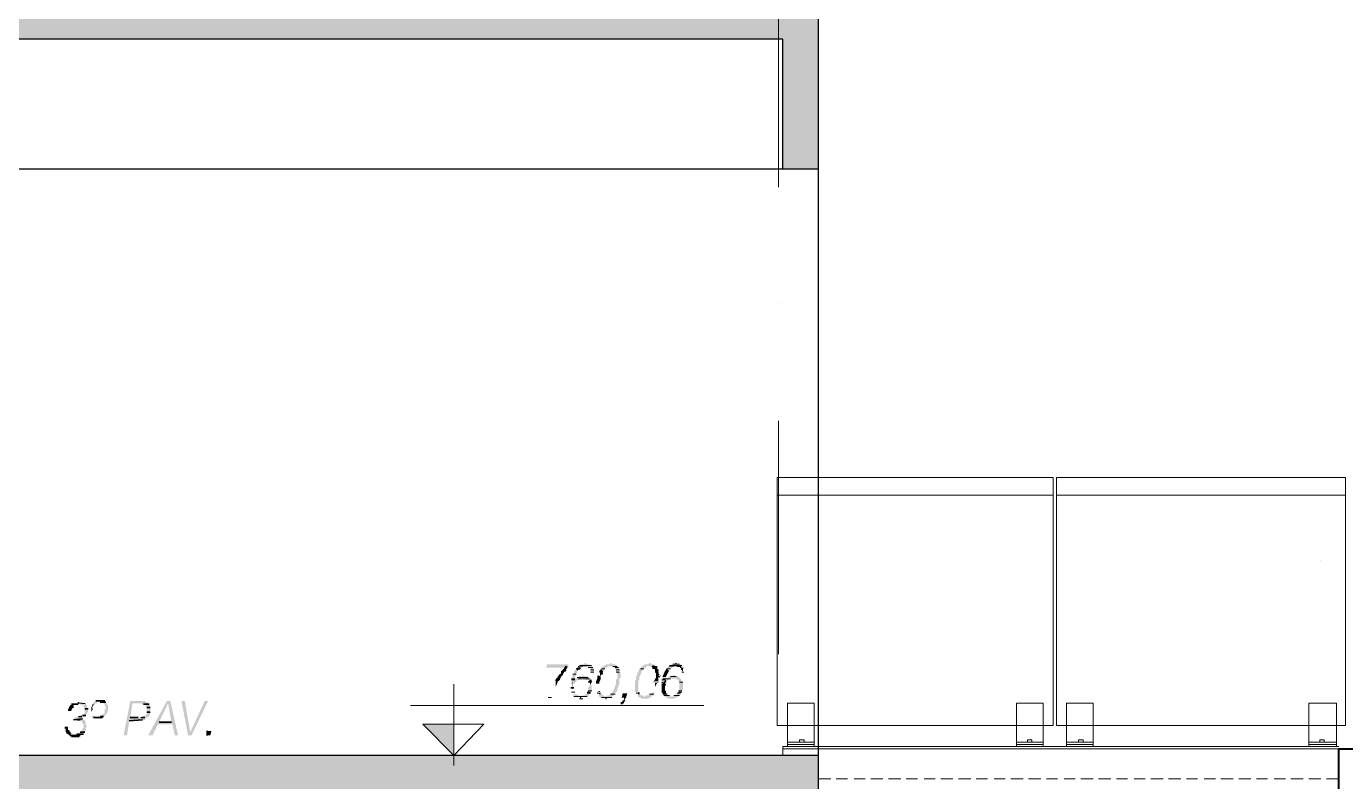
# Model space of a CAD drawing. Header units: millimetres. Extents: x 182 to 575, y -105 to 95.
# Drawn here: x 267.11 to 272.76, y 83.4 to 86.63 of the extents above; entities that cross this region are included whole.
import ezdxf

# ---------------------------------------------------------------- set-up
doc = ezdxf.new("R2010")
doc.units = ezdxf.units.MM
doc.header["$MEASUREMENT"] = 0
doc.layers.add('PDF_Geometry', color=7, linetype='Continuous')
doc.layers.add('PDF_Solid Fills', color=7, linetype='Continuous')

msp = doc.modelspace()

# ---------------------------------------------------------------- hatches: boundary and pattern name
at = {"layer": 'PDF_Solid Fills', "true_color": 0xb9b9b9, "transparency": 33554559}
h = msp.add_hatch(color=9, dxfattribs=at)
h.paths.add_polyline_path([(271.0088, 87.8205), (269.7088, 87.8205), (269.7088, 88.5301), (271.0088, 88.5301)])
h.paths.add_polyline_path([(269.6088, 87.7205), (271.2088, 87.7205), (271.2088, 88.6777), (268.0088, 88.6777), (268.0088, 86.7301), (261.6659, 86.7301), (261.6659, 88.6777), (259.5945, 88.6777), (259.5945, 87.7205), (259.7945, 87.7205), (259.7945, 88.5301), (261.5183, 88.5301), (261.5183, 86.7301), (259.5945, 86.7301), (259.5945, 86.0205), (259.7945, 86.0205), (259.7945, 86.5777), (270.3516, 86.5777), (270.3516, 86.0205), (270.504, 86.0205), (270.504, 86.7301), (268.1088, 86.7301), (268.1088, 88.5301), (269.6088, 88.5301)], flags=0)
msp.add_hatch(color=9, dxfattribs=at).paths.add_polyline_path([(261.6659, 83.511), (261.6659, 86.0205), (261.5183, 86.0205), (261.5183, 83.511), (259.5945, 83.511), (259.5945, 82.8015), (259.7945, 82.8015), (259.7945, 83.3586), (270.3516, 83.3586), (270.3516, 82.8015), (270.504, 82.8015), (270.504, 83.511)])
at = {"layer": 'PDF_Solid Fills', "transparency": 33554559}
for points in [[(269.3421, 83.9015), (269.3373, 83.8872), (269.4326, 83.8872), (269.4326, 83.9015)], [(269.5088, 83.8396), (269.5088, 83.8348), (269.5135, 83.8348), (269.5326, 83.8301), (269.5278, 83.8348), (269.5278, 83.8396), (269.5231, 83.8396), (269.5231, 83.8443), (269.5183, 83.8443), (269.5135, 83.8491), (269.504, 83.8491), (269.4993, 83.8539), (269.4945, 83.8539), (269.4897, 83.8491), (269.4754, 83.8491), (269.4707, 83.8443), (269.4659, 83.8396), (269.4612, 83.8396), (269.4612, 83.8491), (269.4659, 83.8539), (269.4659, 83.8634), (269.4707, 83.8634), (269.4707, 83.8729), (269.4754, 83.8729), (269.4754, 83.8777), (269.4612, 83.8777), (269.4612, 83.8729), (269.4564, 83.8729), (269.4564, 83.8634), (269.4516, 83.8586), (269.4516, 83.8491), (269.4469, 83.8443), (269.4469, 83.8253), (269.4421, 83.8205), (269.4421, 83.8158), (269.4612, 83.8205), (269.4612, 83.8253), (269.4659, 83.8253), (269.4659, 83.8301), (269.4707, 83.8348), (269.4754, 83.8348), (269.4754, 83.8396)], [(269.4754, 83.892), (269.4707, 83.892), (269.4707, 83.8872), (269.4659, 83.8824), (269.485, 83.8872), (269.4897, 83.8872), (269.4945, 83.892), (269.5183, 83.892), (269.5183, 83.8872), (269.5231, 83.8872), (269.5278, 83.8824), (269.5278, 83.8681), (269.5421, 83.8681), (269.5421, 83.8824), (269.5373, 83.8872), (269.5326, 83.892), (269.5326, 83.8967), (269.5278, 83.8967), (269.5231, 83.9015), (269.5135, 83.9015), (269.5088, 83.9062), (269.504, 83.9062), (269.4993, 83.9015), (269.485, 83.9015), (269.4802, 83.8967)], [(269.6183, 83.7634), (269.6231, 83.7634), (269.6278, 83.7681), (269.6326, 83.7729), (269.6326, 83.7777), (269.6373, 83.7824), (269.6421, 83.7872), (269.6421, 83.7967), (269.6469, 83.8015), (269.6469, 83.811), (269.6516, 83.8158), (269.6516, 83.8396), (269.6564, 83.8443), (269.6564, 83.8634), (269.6516, 83.8681), (269.6516, 83.8824), (269.6469, 83.8872), (269.6421, 83.892), (269.6373, 83.8967), (269.6326, 83.9015), (269.6231, 83.9015), (269.6183, 83.9062), (269.6135, 83.9062), (269.6088, 83.9015), (269.5945, 83.9015), (269.5897, 83.8967), (269.585, 83.8967), (269.585, 83.892), (269.5802, 83.892), (269.5754, 83.8872), (269.5754, 83.8824), (269.5707, 83.8824), (269.5707, 83.8777), (269.585, 83.8729), (269.585, 83.8777), (269.5897, 83.8824), (269.5945, 83.8872), (269.5993, 83.8872), (269.5993, 83.892), (269.6231, 83.892), (269.6278, 83.8872), (269.6326, 83.8872), (269.6326, 83.8824), (269.6373, 83.8777), (269.6373, 83.8681), (269.6421, 83.8634), (269.6421, 83.8396), (269.6373, 83.8348), (269.6373, 83.8158), (269.6326, 83.811), (269.6326, 83.8015), (269.6278, 83.7967), (269.6278, 83.792), (269.6231, 83.7872), (269.6231, 83.7824), (269.6183, 83.7777), (269.6135, 83.7729), (269.6088, 83.7681), (269.5993, 83.7681), (269.5993, 83.7634), (269.5897, 83.7634), (269.585, 83.7681), (269.5802, 83.7681), (269.5754, 83.7729), (269.5612, 83.7681), (269.5659, 83.7634), (269.5707, 83.7586), (269.6183, 83.7586)], [(269.7897, 83.892), (269.8135, 83.8872), (269.8088, 83.892), (269.804, 83.8967), (269.7993, 83.9015), (269.7897, 83.9015), (269.785, 83.9062), (269.7802, 83.9062), (269.7754, 83.9015), (269.7612, 83.9015), (269.7564, 83.8967), (269.7516, 83.8967), (269.7516, 83.892), (269.7469, 83.892), (269.7421, 83.8872), (269.7421, 83.8824), (269.7373, 83.8824), (269.7373, 83.8777), (269.7326, 83.8729), (269.7326, 83.8681), (269.7278, 83.8634), (269.7278, 83.8539), (269.7231, 83.8491), (269.7231, 83.8348), (269.7183, 83.8301), (269.7183, 83.7824), (269.7326, 83.7824), (269.7326, 83.8301), (269.7373, 83.8348), (269.7373, 83.8491), (269.7421, 83.8539), (269.7421, 83.8634), (269.7469, 83.8634), (269.7469, 83.8729), (269.7516, 83.8729), (269.7516, 83.8777), (269.7564, 83.8824), (269.7612, 83.8872), (269.7659, 83.8872), (269.7659, 83.892)], [(269.8088, 83.8634), (269.8088, 83.8491), (269.8231, 83.8539), (269.8231, 83.8586), (269.8183, 83.8634), (269.8183, 83.8777), (269.8135, 83.8824), (269.7993, 83.8824), (269.804, 83.8777), (269.804, 83.8681)], [(269.8707, 83.8824), (269.8754, 83.8872), (269.8802, 83.8872), (269.8802, 83.892), (269.9231, 83.892), (269.9183, 83.8967), (269.9135, 83.9015), (269.8754, 83.9015), (269.8707, 83.8967), (269.8659, 83.8967), (269.8659, 83.892), (269.8612, 83.892), (269.8564, 83.8872), (269.8564, 83.8824), (269.8516, 83.8824), (269.8516, 83.8777), (269.8659, 83.8777)], [(269.8945, 83.8396), (269.8993, 83.8348), (269.904, 83.8348), (269.904, 83.8301), (269.9088, 83.8253), (269.9088, 83.792), (269.904, 83.7872), (269.904, 83.7824), (269.8993, 83.7777), (269.8945, 83.7729), (269.8897, 83.7681), (269.885, 83.7681), (269.8802, 83.7634), (269.8707, 83.7634), (269.8659, 83.7681), (269.8612, 83.7681), (269.8564, 83.7729), (269.8373, 83.7729), (269.8421, 83.7681), (269.8469, 83.7634), (269.8516, 83.7586), (269.8564, 83.7586), (269.8612, 83.7539), (269.885, 83.7539), (269.8897, 83.7586), (269.8993, 83.7586), (269.8993, 83.7634), (269.904, 83.7634), (269.9088, 83.7681), (269.9088, 83.7729), (269.9135, 83.7729), (269.9135, 83.7777), (269.9183, 83.7824), (269.9183, 83.7872), (269.9231, 83.792), (269.9231, 83.8253), (269.9183, 83.8253), (269.9183, 83.8348), (269.9135, 83.8396), (269.9088, 83.8443), (269.904, 83.8491), (269.8945, 83.8491), (269.8897, 83.8539), (269.8802, 83.8539), (269.8754, 83.8491), (269.8659, 83.8491), (269.8612, 83.8443), (269.8564, 83.8443), (269.8564, 83.8396), (269.8516, 83.8396), (269.8516, 83.8443), (269.8373, 83.8491), (269.8373, 83.8396), (269.8326, 83.8348), (269.8326, 83.8301), (269.8564, 83.8301), (269.8612, 83.8348), (269.8659, 83.8396)], [(267.404, 83.6681), (267.4326, 83.6681), (267.4373, 83.6729), (267.4421, 83.6777), (267.4469, 83.6777), (267.4469, 83.6824), (267.4516, 83.6824), (267.4516, 83.6872), (267.4564, 83.692), (267.4564, 83.6967), (267.4612, 83.7015), (267.4612, 83.7253), (267.4564, 83.7301), (267.4564, 83.7348), (267.4516, 83.7348), (267.4516, 83.7396), (267.4469, 83.7443), (267.4421, 83.7443), (267.4373, 83.7491), (267.4183, 83.7491), (267.4135, 83.7443), (267.4088, 83.7443), (267.404, 83.7396), (267.3993, 83.7396), (267.3993, 83.7348), (267.3945, 83.7301), (267.404, 83.7301), (267.4088, 83.7348), (267.4135, 83.7348), (267.4135, 83.7396), (267.4373, 83.7396), (267.4421, 83.7348), (267.4469, 83.7301), (267.4469, 83.7253), (267.4516, 83.7205), (267.4516, 83.711), (267.4469, 83.7062), (267.4469, 83.692), (267.4421, 83.692), (267.4421, 83.6872), (267.4373, 83.6872), (267.4373, 83.6824), (267.4326, 83.6777), (267.4231, 83.6777), (267.4183, 83.6729), (267.4135, 83.6777), (267.404, 83.6777), (267.3993, 83.6824), (267.3897, 83.6777), (267.3945, 83.6777), (267.3945, 83.6729), (267.404, 83.6729)], [(267.8754, 83.7443), (267.8135, 83.611), (267.7897, 83.7443), (267.7754, 83.7443), (267.804, 83.5967), (267.8183, 83.5967), (267.8897, 83.7443)], [(269.5707, 83.7824), (269.5659, 83.7872), (269.5564, 83.7824)], [(269.6564, 83.7301), (269.6659, 83.7301), (269.6659, 83.7332), (269.6707, 83.7348), (269.6707, 83.7396), (269.6754, 83.7396), (269.6659, 83.7443), (269.6612, 83.7396), (269.6564, 83.7396)], [(269.6707, 83.7586), (269.6754, 83.7539), (269.6802, 83.7586), (269.685, 83.7777), (269.6659, 83.7777), (269.6612, 83.7586)], [(269.785, 83.7634), (269.7897, 83.7634), (269.7945, 83.7681), (269.7993, 83.7729), (269.7993, 83.7777), (269.804, 83.7824), (269.785, 83.7777), (269.7802, 83.7729), (269.7754, 83.7681), (269.7659, 83.7681), (269.7659, 83.7634), (269.7564, 83.7634), (269.7516, 83.7681), (269.7421, 83.7681), (269.7421, 83.7729), (269.7278, 83.7681), (269.7326, 83.7634), (269.7373, 83.7586), (269.7421, 83.7586), (269.7469, 83.7539), (269.7754, 83.7539), (269.7802, 83.7586), (269.785, 83.7586)], [(267.2993, 83.6062), (267.2993, 83.611), (267.2945, 83.6158), (267.2897, 83.6205), (267.2897, 83.6348), (267.2754, 83.6348), (267.2754, 83.6253), (267.2802, 83.6253), (267.2802, 83.611), (267.285, 83.6062)], [(267.3135, 83.6634), (267.3421, 83.6634), (267.3421, 83.6586), (267.3469, 83.6586), (267.3516, 83.6539), (267.3516, 83.6491), (267.3564, 83.6443), (267.3564, 83.6301), (267.3516, 83.6253), (267.3516, 83.6205), (267.3469, 83.6158), (267.3469, 83.611), (267.3421, 83.611), (267.3421, 83.6062), (267.3326, 83.6062), (267.3278, 83.6015), (267.2897, 83.6015), (267.2945, 83.5967), (267.2993, 83.5967), (267.304, 83.592), (267.3373, 83.592), (267.3421, 83.5967), (267.3516, 83.5967), (267.3516, 83.6015), (267.3564, 83.6015), (267.3564, 83.6062), (267.3612, 83.611), (267.3659, 83.6158), (267.3659, 83.6301), (267.3707, 83.6348), (267.3659, 83.6396), (267.3659, 83.6539), (267.3612, 83.6586), (267.3612, 83.6634), (267.3564, 83.6634), (267.3516, 83.6681), (267.3552, 83.6717), (267.3612, 83.6729), (267.3326, 83.6777), (267.3278, 83.6729), (267.3183, 83.6729)], [(267.885, 83.6158), (267.885, 83.5967), (267.8993, 83.5967), (267.904, 83.6158)]]:
    msp.add_hatch(color=256, dxfattribs=at).paths.add_polyline_path(points)
h = msp.add_hatch(color=256, dxfattribs=at)
h.paths.add_polyline_path([(269.4897, 83.7634), (269.5135, 83.7634), (269.5183, 83.7681), (269.5231, 83.7681), (269.5231, 83.7729), (269.5278, 83.7777), (269.5278, 83.7824), (269.5326, 83.7872), (269.5326, 83.811), (269.5231, 83.811), (269.5231, 83.8062), (269.5183, 83.8015), (269.5183, 83.7872), (269.5135, 83.7824), (269.5135, 83.7777), (269.5088, 83.7729), (269.504, 83.7729), (269.504, 83.7681), (269.4945, 83.7681)])
h.paths.add_polyline_path([(269.485, 83.7634), (269.4802, 83.7681), (269.4707, 83.7681), (269.4707, 83.7729), (269.4516, 83.7729), (269.4516, 83.7681), (269.4564, 83.7681), (269.4564, 83.7634)])
h = msp.add_hatch(color=256, dxfattribs=at)
h.paths.add_polyline_path([(267.7612, 83.5967), (267.7278, 83.7443), (267.7135, 83.7443), (267.6326, 83.5967), (267.6516, 83.5967), (267.6754, 83.6443), (267.7373, 83.6443), (267.7469, 83.5967)])
h.paths.add_polyline_path([(267.7183, 83.7348), (267.7326, 83.6539), (267.6802, 83.6539)], flags=0)
h.paths.add_polyline_path([(267.6373, 83.7253), (267.6373, 83.7301), (267.6326, 83.7348), (267.6278, 83.7396), (267.6231, 83.7396), (267.6183, 83.7443), (267.5564, 83.7443), (267.5278, 83.5967), (267.5421, 83.5967), (267.5516, 83.6586), (267.5993, 83.6586), (267.6029, 83.6623), (267.6183, 83.6634), (267.6231, 83.6681), (267.6278, 83.6729), (267.5564, 83.6729), (267.5659, 83.7348), (267.604, 83.7348), (267.6088, 83.7301), (267.6135, 83.7301), (267.6195, 83.7289), (267.6231, 83.7253), (267.6231, 83.7205), (267.6278, 83.7205), (267.6278, 83.6872), (267.6231, 83.6872), (267.6231, 83.6824), (267.6183, 83.6824), (267.6183, 83.6777), (267.6088, 83.6777), (267.6326, 83.6729), (267.6326, 83.6777), (267.6373, 83.6777), (267.6373, 83.6824), (267.6421, 83.6872), (267.6421, 83.7205)])
h = msp.add_hatch(color=256, dxfattribs=at)
h.paths.add_polyline_path([(267.3231, 83.7301), (267.304, 83.7301), (267.2993, 83.7253), (267.2993, 83.7205), (267.3135, 83.7253), (267.3183, 83.7253)])
h.paths.add_polyline_path([(267.3659, 83.7301), (267.3421, 83.7301), (267.3469, 83.7253), (267.3564, 83.7253), (267.3564, 83.7205), (267.3612, 83.7158), (267.3612, 83.692), (267.3564, 83.6872), (267.3516, 83.6824), (267.3469, 83.6777), (267.3659, 83.6777), (267.3659, 83.6824), (267.3707, 83.6872), (267.3707, 83.692), (267.3754, 83.6967), (267.3754, 83.7158), (267.3707, 83.7158), (267.3707, 83.7253)])

# ---------------------------------------------------------------- linework, layer by layer
at = {"layer": 'PDF_Geometry', "lineweight": 25}
for points in [[(261.6659, 76.2872), (261.6659, 73.7491), (270.504, 73.7491), (270.504, 76.9967), (270.504, 80.2491), (270.504, 83.511), (270.504, 86.7301), (268.1088, 86.7301), (268.1088, 88.5301), (269.6088, 88.5301), (269.6088, 87.7205), (271.2088, 87.7205)], [(270.3516, 86.0205), (270.3516, 86.5777), (259.7945, 86.5777), (259.7945, 86.0205)], [(270.504, 86.0205), (259.5945, 86.0205)], [(270.504, 83.511), (261.6659, 83.511), (261.6659, 86.0205)], [(267.4088, 83.7443), (267.4469, 83.7443), (267.4088, 83.7443)], [(267.4421, 83.7443), (267.4135, 83.7443), (267.4421, 83.7443)], [(267.3088, 83.7158), (267.2945, 83.7158), (267.3088, 83.7158)], [(267.3135, 83.7205), (267.2993, 83.7205), (267.3135, 83.7205)], [(267.304, 83.7301), (267.3326, 83.7301), (267.304, 83.7301)], [(267.3635, 83.7324), (267.335, 83.7348), (267.335, 83.7348), (267.335, 83.7396), (267.335, 83.7396), (267.335, 83.7396), (267.335, 83.7396)], [(267.3612, 83.711), (267.3754, 83.711), (267.3612, 83.711)], [(267.3993, 83.7348), (267.3993, 83.7348), (267.3993, 83.7348)], [(267.4516, 83.7396), (267.4278, 83.7396), (267.4516, 83.7396)], [(267.4278, 83.7396), (267.4516, 83.7396), (267.4278, 83.7396)], [(267.6135, 83.7301), (267.6373, 83.7301), (267.6135, 83.7301)], [(267.6421, 83.7158), (267.6278, 83.7158), (267.6421, 83.7158)], [(267.6421, 83.6967), (267.6278, 83.6967), (267.6421, 83.6967)], [(267.3516, 83.6681), (267.3135, 83.6634), (267.3516, 83.6681)], [(267.3231, 83.6729), (267.3231, 83.6729), (267.3231, 83.6729)], [(267.3302, 83.6634), (267.3421, 83.6634), (267.3231, 83.6634)], [(267.335, 83.6777), (267.3493, 83.6777), (267.3445, 83.6777)], [(267.3516, 83.6824), (267.3659, 83.6824), (267.3516, 83.6824)], [(267.4373, 83.6729), (267.3993, 83.6729), (267.4373, 83.6729)], [(267.5564, 83.6729), (267.5897, 83.6729), (267.5564, 83.6729)], [(267.6016, 83.6729), (267.6183, 83.6729), (267.6088, 83.6753)], [(267.6802, 83.6539), (267.7326, 83.6539), (267.6802, 83.6539)], [(267.2945, 83.6158), (267.2802, 83.6158), (267.2945, 83.6158)], [(267.2993, 83.611), (267.285, 83.6062), (267.2993, 83.611)], [(267.2993, 83.5967), (267.3421, 83.5967), (267.2993, 83.5967)], [(267.3373, 83.592), (267.304, 83.592), (267.3373, 83.592)], [(267.3231, 83.6015), (267.3231, 83.6015), (267.3231, 83.6015)], [(267.3278, 83.6015), (267.3564, 83.6015), (267.3278, 83.6015)], [(267.3612, 83.611), (267.3421, 83.611), (267.3612, 83.611)], [(267.885, 83.5967), (267.885, 83.6158), (267.885, 83.5967)]]:
    msp.add_lwpolyline(points, dxfattribs=at)
at = {"layer": 'PDF_Geometry', "lineweight": 13}
for points in [[(270.3326, 85.9443), (270.3326, 86.9443)], [(270.3326, 85.4443), (270.3326, 85.4443)], [(270.3326, 83.9443), (270.3326, 84.9443)], [(271.5088, 84.5396), (271.5088, 84.5301)], [(272.6564, 84.3443), (272.6564, 84.3443)], [(269.4516, 83.8586), (269.4659, 83.8586), (269.4516, 83.8586)], [(269.4659, 83.8824), (269.4802, 83.8824), (269.4659, 83.8824)], [(269.5326, 83.8967), (269.4754, 83.892), (269.5326, 83.8967)], [(269.4802, 83.8967), (269.5278, 83.8967), (269.4802, 83.8967)], [(269.5373, 83.8872), (269.5183, 83.8872), (269.5373, 83.8872)], [(269.5278, 83.8777), (269.5421, 83.8777), (269.5278, 83.8777)], [(269.5421, 83.8681), (269.5278, 83.8681), (269.5421, 83.8681)], [(269.5897, 83.8824), (269.5754, 83.8824), (269.5897, 83.8824)], [(269.6231, 83.892), (269.6421, 83.892), (269.6231, 83.892)], [(269.6469, 83.8872), (269.6326, 83.8872), (269.6469, 83.8872)], [(269.6373, 83.8777), (269.6516, 83.8777), (269.6373, 83.8777)], [(269.6516, 83.8681), (269.6373, 83.8681), (269.6516, 83.8681)], [(269.7564, 83.8824), (269.7421, 83.8824), (269.7564, 83.8824)], [(269.7897, 83.892), (269.8088, 83.892), (269.7897, 83.892)], [(269.8135, 83.8872), (269.7993, 83.8872), (269.8135, 83.8872)], [(269.804, 83.8777), (269.8183, 83.8777), (269.804, 83.8777)], [(269.8183, 83.8681), (269.804, 83.8681), (269.8183, 83.8681)], [(269.8707, 83.8824), (269.8564, 83.8824), (269.8707, 83.8824)], [(269.9183, 83.8967), (269.8659, 83.8967), (269.9183, 83.8967)], [(269.9183, 83.8967), (269.8659, 83.892), (269.9183, 83.8967)], [(269.9088, 83.9015), (269.8802, 83.9015), (269.9088, 83.9015)], [(269.8921, 83.9062), (269.8945, 83.9039), (269.8945, 83.9015), (269.8945, 83.9015), (269.8945, 83.9015)], [(269.9112, 83.8872), (269.9159, 83.8872), (269.9135, 83.892), (269.8993, 83.892)], [(268.9421, 83.4681), (268.9421, 83.8158)], [(269.4469, 83.8396), (269.4612, 83.8396), (269.4469, 83.8396)], [(269.4612, 83.8348), (269.4469, 83.8348), (269.4612, 83.8348)], [(269.4707, 83.8443), (269.5183, 83.8443), (269.4707, 83.8443)], [(269.4826, 83.8396), (269.4754, 83.8396), (269.4921, 83.8396)], [(269.5326, 83.8253), (269.5183, 83.8253), (269.5326, 83.8253)], [(269.5183, 83.8253), (269.5326, 83.8253), (269.5183, 83.8253)], [(269.8469, 83.8348), (269.8326, 83.8348), (269.8469, 83.8348)], [(269.8516, 83.8253), (269.8326, 83.8253), (269.8516, 83.8253)], [(269.8373, 83.8396), (269.8516, 83.8396), (269.8373, 83.8396)], [(269.8945, 83.8491), (269.8707, 83.8491), (269.8945, 83.8491)], [(269.8707, 83.8491), (269.8945, 83.8491), (269.8707, 83.8491)], [(269.9088, 83.8253), (269.9231, 83.8253), (269.9088, 83.8253)], [(269.3612, 83.7586), (269.3469, 83.7586), (269.3612, 83.7586)], [(269.4612, 83.7824), (269.4469, 83.7824), (269.4612, 83.7824)], [(269.5135, 83.7634), (269.4612, 83.7634), (269.5135, 83.7634)], [(269.4802, 83.7539), (269.4945, 83.7539), (269.4802, 83.7539)], [(269.4993, 83.7634), (269.4873, 83.7634), (269.485, 83.7586), (269.485, 83.7586), (269.485, 83.7586), (269.4873, 83.7539), (269.4873, 83.7539), (269.4873, 83.7539)], [(269.5135, 83.7824), (269.5278, 83.7824), (269.5135, 83.7824)], [(269.5135, 83.7777), (269.5278, 83.7777), (269.5135, 83.7777)], [(269.5326, 83.7872), (269.5183, 83.7872), (269.5326, 83.7872)], [(269.5707, 83.7777), (269.5564, 83.7777), (269.5707, 83.7777)], [(269.5754, 83.7586), (269.6135, 83.7586), (269.5754, 83.7586)], [(269.5921, 83.7539), (269.5945, 83.7539), (269.5945, 83.7539), (269.5945, 83.7539), (269.5945, 83.7586), (269.6183, 83.7586)], [(269.5945, 83.7634), (269.5945, 83.7634), (269.5945, 83.7634)], [(269.6135, 83.7729), (269.6326, 83.7729), (269.6135, 83.7729)], [(269.6659, 83.7443), (269.6754, 83.7443), (269.6659, 83.7443)], [(269.6731, 83.7562), (269.6731, 83.7515), (269.6707, 83.7467), (269.6707, 83.742)], [(269.7373, 83.7777), (269.7231, 83.7777), (269.7373, 83.7777)], [(269.7612, 83.7634), (269.7612, 83.7634), (269.7612, 83.7634)], [(269.7802, 83.7729), (269.7993, 83.7729), (269.7802, 83.7729)], [(269.8373, 83.7777), (269.8516, 83.7777), (269.8373, 83.7777)], [(269.8564, 83.7729), (269.8373, 83.7729), (269.8564, 83.7729)], [(269.8659, 83.7681), (269.8421, 83.7681), (269.8659, 83.7681)], [(269.885, 83.7681), (269.9088, 83.7681), (269.885, 83.7681)], [(269.8993, 83.7777), (269.9135, 83.7777), (269.8993, 83.7777)], [(269.9183, 83.7872), (269.904, 83.7872), (269.9183, 83.7872)], [(269.904, 83.7824), (269.9183, 83.7824), (269.904, 83.7824)], [(270.3278, 83.7539), (270.3278, 83.7443)], [(271.5088, 83.7539), (271.5088, 83.7443)], [(268.7564, 83.7253), (270.0135, 83.7253)], [(270.485, 83.5491), (270.485, 83.7348), (270.3707, 83.7348), (270.3707, 83.5491)], [(271.3516, 83.5491), (271.3516, 83.7348), (271.4659, 83.7348), (271.4659, 83.5491)], [(271.6802, 83.5491), (271.6802, 83.7348), (271.5659, 83.7348), (271.5659, 83.5491)], [(272.604, 83.5491), (272.604, 83.7348), (272.7231, 83.7348), (272.7231, 83.5491)], [(272.7326, 83.5491), (272.7231, 83.5491), (270.3516, 83.5491), (270.3516, 83.5396)], [(270.485, 83.5681), (270.3707, 83.5681)], [(270.485, 83.5586), (270.3707, 83.5586)], [(271.3516, 83.5681), (271.4659, 83.5681)], [(271.3516, 83.5586), (271.4659, 83.5586)], [(271.6802, 83.5681), (271.5659, 83.5681)], [(271.6802, 83.5586), (271.5659, 83.5586)], [(272.604, 83.5681), (272.7231, 83.5681)], [(272.604, 83.5586), (272.7231, 83.5586)], [(270.3326, 83.4443), (270.3326, 83.4443)], [(270.5564, 83.411), (270.504, 83.411)], [(270.6278, 83.411), (270.5802, 83.411)], [(270.704, 83.411), (270.6564, 83.411)], [(270.7802, 83.411), (270.7278, 83.411)], [(270.8564, 83.411), (270.804, 83.411)], [(270.9278, 83.411), (270.8802, 83.411)], [(271.004, 83.411), (270.9564, 83.411)], [(271.0802, 83.411), (271.0278, 83.411)], [(271.1564, 83.411), (271.104, 83.411)], [(271.2278, 83.411), (271.1802, 83.411)], [(271.304, 83.411), (271.2564, 83.411)], [(271.3802, 83.411), (271.3278, 83.411)], [(271.4564, 83.411), (271.404, 83.411)], [(271.5278, 83.411), (271.4802, 83.411)], [(271.604, 83.411), (271.5564, 83.411)], [(271.6802, 83.411), (271.6278, 83.411)], [(271.7564, 83.411), (271.704, 83.411)], [(271.8278, 83.411), (271.7802, 83.411)], [(271.904, 83.411), (271.8564, 83.411)], [(271.9802, 83.411), (271.9278, 83.411)], [(272.0564, 83.411), (272.004, 83.411)], [(272.1278, 83.411), (272.0802, 83.411)], [(272.204, 83.411), (272.1564, 83.411)], [(272.2802, 83.411), (272.2278, 83.411)], [(272.3564, 83.411), (272.304, 83.411)], [(272.4278, 83.411), (272.3802, 83.411)], [(272.504, 83.411), (272.4564, 83.411)], [(272.5802, 83.411), (272.5278, 83.411)], [(272.6564, 83.411), (272.604, 83.411)], [(272.7326, 83.411), (272.6802, 83.411)]]:
    msp.add_lwpolyline(points, dxfattribs=at)
at = {"layer": 'PDF_Geometry', "lineweight": 20}
for points in [[(270.3278, 84.7015), (271.5088, 84.7015), (271.5088, 84.6253), (270.3278, 84.6253)], [(271.5231, 84.7015), (271.5231, 84.6253), (272.7612, 84.6253), (272.7612, 84.7015)]]:
    msp.add_lwpolyline(points, close=True, dxfattribs=at)
for points in [[(272.7612, 84.7015), (272.7612, 84.6253)], [(272.7326, 83.5396), (270.3516, 83.5396), (270.3516, 83.511)]]:
    msp.add_lwpolyline(points, dxfattribs=at)
at = {"layer": 'PDF_Geometry', "lineweight": 13}
for points in [[(270.3278, 84.6253), (271.5088, 84.6253), (271.5088, 83.6396), (270.3278, 83.6396)], [(271.5231, 84.6253), (272.7612, 84.6253), (272.7612, 83.6396), (271.5231, 83.6396)], [(270.3278, 84.5301), (270.3278, 84.5396)], [(269.9278, 83.8681), (269.9183, 83.8681), (269.9278, 83.8681)], [(269.4945, 83.8396), (269.5231, 83.8396), (269.4945, 83.8396)], [(269.8707, 83.8396), (269.8516, 83.8396), (269.8707, 83.8396)], [(269.485, 83.7634), (269.4564, 83.7634), (269.485, 83.7634)], [(269.0707, 83.6443), (268.9421, 83.511), (268.8088, 83.6443)], [(270.4231, 83.5777), (270.4421, 83.5777), (270.4421, 83.5681), (270.4231, 83.5681)], [(271.4183, 83.5777), (271.3993, 83.5777), (271.3993, 83.5681), (271.4183, 83.5681)], [(271.6183, 83.5777), (271.6373, 83.5777), (271.6373, 83.5681), (271.6183, 83.5681)], [(272.6707, 83.5777), (272.6516, 83.5777), (272.6516, 83.5681), (272.6707, 83.5681)]]:
    msp.add_lwpolyline(points, close=True, dxfattribs=at)
for points in [[(269.4159, 83.8872, 0.019, 0.019, 0), (269.4207, 83.8848, 0.0101, 0.0101, 0), (269.4183, 83.8801, 0.0143, 0.0143, 0), (269.4159, 83.8753, 0.0143, 0.0143, 0), (269.4135, 83.8729, 0.0101, 0.0101, 0), (269.4088, 83.8705, 0.0143, 0.0143, 0), (269.4088, 83.8658, 0, 0, 0), (269.404, 83.8634, 0.0143, 0.0143, 0), (269.4016, 83.8586, 0.0143, 0.0143, 0), (269.3993, 83.8539, 0.0101, 0.0101, 0), (269.3969, 83.8491, 0.0143, 0.0143, 0), (269.3921, 83.8443, 0.0101, 0.0101, 0), (269.3921, 83.8396, 0.0143, 0.0143, 0), (269.3873, 83.8372, 0.0143, 0.0143, 0), (269.385, 83.8324, 0.0101, 0.0101, 0), (269.3826, 83.8277, 0.0143, 0.0143, 0), (269.3802, 83.8253, 0.0143, 0.0143, 0), (269.3778, 83.8205, 0, 0, 0), (269.3778, 83.8158, 0, 0, 0), (269.3731, 83.811, 0, 0, 0), (269.3731, 83.8062, 0, 0, 0), (269.3683, 83.8062, 0, 0, 0), (269.3683, 83.8015, 0, 0, 0), (269.3683, 83.7967, 0, 0, 0), (269.3635, 83.792, 0, 0, 0), (269.3635, 83.7872, 0, 0, 0), (269.3588, 83.7824, 0, 0, 0), (269.3588, 83.7777, 0, 0, 0), (269.3588, 83.7729, 0, 0, 0), (269.354, 83.7681, 0, 0, 0), (269.354, 83.7634, 0, 0, 0), (269.354, 83.7586, 0, 0, 0)], [(269.5802, 83.8658, 0.0143, 0.0143, 0), (269.5707, 83.8634, 0.0143, 0.0143, 0), (269.5683, 83.861, 0, 0, 0), (269.5683, 83.8562, 0, 0, 0), (269.5659, 83.8515, 0.0143, 0.0143, 0), (269.5635, 83.8467, 0.0143, 0.0143, 0), (269.5635, 83.842, 0.0143, 0.0143, 0), (269.5635, 83.8372, 0.0143, 0.0143, 0), (269.5612, 83.8324, 0.0143, 0.0143, 0), (269.5588, 83.8277, 0.0143, 0.0143, 0), (269.5588, 83.8229, 0.0143, 0.0143, 0), (269.5588, 83.8181, 0, 0, 0), (269.5588, 83.8134, 0, 0, 0), (269.5588, 83.8086, 0, 0, 0), (269.5588, 83.8039, 0, 0, 0), (269.5588, 83.7991, 0, 0, 0), (269.5588, 83.7943, 0, 0, 0), (269.5588, 83.7896, 0, 0, 0), (269.554, 83.7848, 0, 0, 0)], [(269.8159, 83.8515, 0.0143, 0.0143, 0), (269.8159, 83.8491, 0.0143, 0.0143, 0), (269.8159, 83.8443, 0.0143, 0.0143, 0), (269.8135, 83.8396, 0, 0, 0), (269.8112, 83.8372, 0.0143, 0.0143, 0), (269.8112, 83.8324, 0.0143, 0.0143, 0), (269.8112, 83.8277, 0, 0, 0), (269.8112, 83.8229, 0.0135, 0.0135, 0), (269.8112, 83.8181, 0, 0, 0), (269.8088, 83.8134, 0, 0, 0), (269.8064, 83.8086, 0, 0, 0), (269.8064, 83.8039, 0, 0, 0), (269.804, 83.7991, 0, 0, 0), (269.8016, 83.7943, 0, 0, 0), (269.8016, 83.7896, 0, 0, 0), (269.7969, 83.7848, 0, 0, 0), (269.7873, 83.7801, 0, 0, 0)], [(269.9207, 83.8872, 0.0143, 0.0143, 0), (269.9207, 83.8848, 0.00952, 0.00952, 0), (269.9207, 83.8801, 0.00952, 0.00952, 0), (269.9231, 83.8777, 0, 0, 0), (269.9231, 83.8729, 0, 0, 0), (269.9231, 83.8681, 0, 0, 0)], [(269.4516, 83.8181, 0, 0, 0), (269.4516, 83.8134, 0.0143, 0.0143, 0), (269.4493, 83.8086, 0, 0, 0), (269.4493, 83.8039, 0.0143, 0.0143, 0), (269.4493, 83.8015, 0.0143, 0.0143, 0), (269.4493, 83.7967, 0, 0, 0), (269.4493, 83.7943, 0, 0, 0), (269.4516, 83.7896, 0, 0, 0), (269.454, 83.7848, 0, 0, 0), (269.454, 83.7801, 0, 0, 0), (269.4564, 83.7777, 0, 0, 0), (269.4516, 83.7753, 0, 0, 0)], [(269.5231, 83.8324, 0.0143, 0.0143, 0), (269.5254, 83.8301, 0.0143, 0.0143, 0), (269.5254, 83.8253, 0.00952, 0.00952, 0), (269.5254, 83.8205, 0, 0, 0), (269.5278, 83.8158, 0, 0, 0), (269.5278, 83.811, 0, 0, 0)], [(269.8445, 83.8301, 0, 0, 0), (269.8421, 83.8277, 0.019, 0.019, 0), (269.8421, 83.8229, 0, 0, 0), (269.8421, 83.8181, 0, 0, 0)], [(269.8493, 83.8181, 0.0143, 0.0143, 0), (269.8397, 83.8134, 0.0143, 0.0143, 0), (269.8397, 83.8086, 0.0143, 0.0143, 0), (269.8397, 83.8039, 0.0143, 0.0143, 0), (269.8397, 83.8015, 0.0143, 0.0143, 0), (269.8397, 83.7967, 0.0143, 0.0143, 0), (269.8397, 83.7943, 0.0143, 0.0143, 0), (269.8397, 83.7896, 0.0143, 0.0143, 0), (269.8397, 83.7848, 0.0143, 0.0143, 0), (269.8445, 83.7824, 0.0143, 0.0143, 0), (269.8445, 83.7777, 0.0143, 0.0143, 0), (269.8445, 83.7729, 0, 0, 0)], [(269.5635, 83.7824, 0, 0, 0), (269.5635, 83.7801, 0.0135, 0.0135, 0), (269.5635, 83.7753, 0, 0, 0), (269.5683, 83.7705, 0, 0, 0)], [(269.735, 83.7824, 0, 0, 0), (269.7302, 83.7801, 0.0135, 0.0135, 0), (269.7302, 83.7753, 0, 0, 0), (269.735, 83.7705, 0, 0, 0)]]:
    msp.add_lwpolyline(points, format="xyseb", dxfattribs=at)
for points, const_width in [([(269.485, 83.8848), (269.4731, 83.8824), (269.4683, 83.8777)], 0.0101), ([(269.5778, 83.8753), (269.5754, 83.8729), (269.5731, 83.8705), (269.5731, 83.8658)], 0.0143), ([(269.7921, 83.8896), (269.8064, 83.8872), (269.8064, 83.8824)], 0.0143), ([(269.8588, 83.8777), (269.8564, 83.8753), (269.854, 83.8705), (269.8516, 83.8658), (269.8493, 83.861), (269.8469, 83.8562), (269.8445, 83.8515), (269.8445, 83.8467)], 0.0143)]:
    msp.add_lwpolyline(points, dxfattribs=dict(at, const_width=const_width))
at = {"layer": 'PDF_Geometry', "lineweight": 25, "const_width": 0.0143}
msp.add_lwpolyline([(267.2969, 83.7015), (267.2969, 83.7062), (267.2993, 83.711), (267.3016, 83.7158), (267.304, 83.7205), (267.3135, 83.7229)], dxfattribs=at)
at = {"layer": 'PDF_Geometry', "lineweight": 25}
for points in [[(267.304, 83.7301), (267.3326, 83.7301), (267.304, 83.7301)], [(267.4278, 83.6777), (267.4421, 83.6777), (267.4278, 83.6777)], [(267.6088, 83.6634), (267.5516, 83.6586), (267.6088, 83.6634)]]:
    msp.add_lwpolyline(points, close=True, dxfattribs=at)
for points in [[(267.3993, 83.7301, 0.0101, 0.0101, 0), (267.3993, 83.7277, 0, 0, 0), (267.3945, 83.7229, 0.00952, 0.00952, 0), (267.3945, 83.7181, 0, 0, 0), (267.3921, 83.7134, 0.00952, 0.00952, 0), (267.3897, 83.7086, 0, 0, 0), (267.3897, 83.7039, 0, 0, 0), (267.3897, 83.6991, 0, 0, 0), (267.3897, 83.6943, 0, 0, 0), (267.3921, 83.6896, 0, 0, 0), (267.3945, 83.6848, 0, 0, 0), (267.3945, 83.6801, 0, 0, 0)], [(267.3016, 83.6015, 0.0168, 0.0168, 0), (267.2969, 83.6062, 0, 0, 0), (267.3016, 83.6062, 0, 0, 0)]]:
    msp.add_lwpolyline(points, format="xyseb", dxfattribs=at)
at = {"layer": 'PDF_Geometry', "lineweight": 40}
for points in [[(272.7326, 66.4062), (272.7326, 83.5396), (272.985, 83.5396), (272.985, 66.4062)], [(270.504, 83.5062), (270.504, 83.5062)]]:
    msp.add_lwpolyline(points, dxfattribs=at)
at = {"layer": 'PDF_Solid Fills', "transparency": 33554559}
msp.add_solid([(268.8088, 83.6443), (268.9421, 83.6443), (268.9421, 83.511)], dxfattribs=at)

doc.saveas('drawing.dxf')
